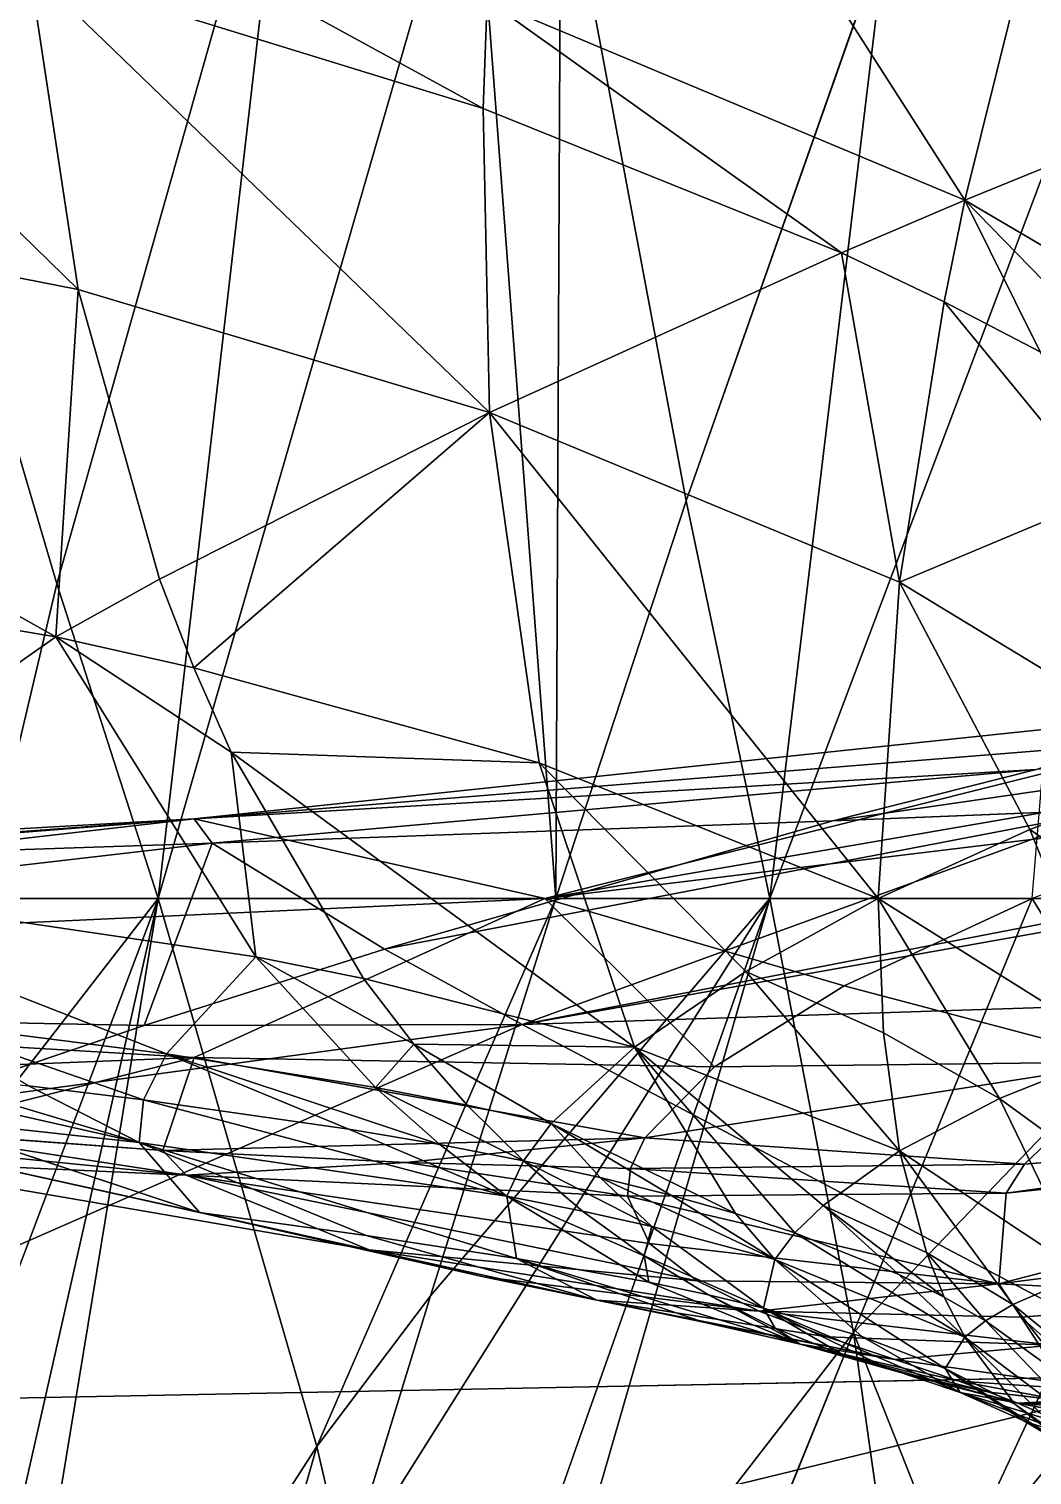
# Model space of a CAD drawing. Extents: x -1.44 to 2.2, y -2.57 to 2.57.
# Drawn here: x -0.3937 to -0.2071, y -0.1072 to 0.1617 of the extents above; entities that cross this region are included whole.
import ezdxf

# ---------------------------------------------------------------- set-up
doc = ezdxf.new("R2010")
doc.units = 0

msp = doc.modelspace()

# ---------------------------------------------------------------- linework, layer by layer
for p, q in [((-0.19873, 0.21394, 0.87541), (-0.21961, 0.1299, 0.74142)), ((-0.34515, 0.21187, 0.90436), (-0.38845, 0.05854, 0.85759)), ((-0.27142, 0.07394, 0.6352), (-0.23427, 0.17963, 0.672)), ((-0.38451, 0.11327, 0.8082), (-0.39356, 0.17296, 0.91979)), ((-0.30916, 0.14693, 0.80799), (-0.39356, 0.17296, 0.91979)), ((-0.24254, 0.12011, 0.72953), (-0.30916, 0.14693, 0.80799)), ((-0.21961, 0.1299, 0.74142), (-0.22343, 0.11096, 0.70934)), ((-0.21961, 0.1299, 0.74142), (-0.21961, 0.1299, 0.74142)), ((-0.21961, 0.1299, 0.74142), (-0.21961, 0.1299, 0.74142)), ((-0.22343, 0.11096, 0.70934), (-0.24254, 0.12011, 0.72953)), ((-0.36936, 0.05942, 0.69617), (-0.38451, 0.11327, 0.8082)), ((-0.22343, 0.11096, 0.70934), (-0.23173, 0.05885, 0.61641)), ((-0.20563, 0.10167, 0.69174), (-0.22343, 0.11096, 0.70934)), ((-0.22343, 0.11096, 0.70934), (-0.22343, 0.11096, 0.70934)), ((-0.29569, 0, 0.62724), (-0.27142, 0.07394, 0.6352)), ((-0.51905, 0.07058, 0.89004), (-0.38865, 0.04867, 0.69498)), ((-0.36301, 0.04293, 0.65908), (-0.36936, 0.05942, 0.69617)), ((-0.38845, 0.05854, 0.85759), (-0.40237, 0, 0.85355)), ((-0.23173, 0.05885, 0.61641), (-0.2357, 0, 0.5)), ((-0.38865, 0.04867, 0.69498), (-0.36301, 0.04293, 0.65908)), ((-0.35602, 0.02723, 0.62224), (-0.36301, 0.04293, 0.65908)), ((-0.36301, 0.04293, 0.65908), (-0.29876, 0.02521, 0.57392)), ((-0.33144, -0.01486, 0.51398), (-0.35602, 0.02723, 0.62224)), ((-0.29876, 0.02521, 0.57392), (-0.2357, 0, 0.5)), ((-0.20632, 0.02401, 0.90283), (-0.24413, 0.01444, 1.01351)), ((-0.19182, 0.01654, 0.94633), (-0.24413, 0.01444, 1.01351)), ((-0.24413, 0.01444, 1.01351), (-0.35955, 0.01029, 1.14687)), ((-0.24413, 0.01444, 1.01351), (-0.32751, -0.00945, 1.24672)), ((-0.35955, 0.01029, 1.14687), (-0.42011, 0.00823, 1.20765)), ((-0.29569, 0, 0.62724), (-0.31899, -0.07394, 0.6352)), ((-0.24203, -0.01623, 0.43322), (-0.20711, 0, 0.43934)), ((-0.20711, 0, 0.43934), (-0.24029, -0.08076, 0.44979)), ((-0.2357, 0, 0.5), (-0.2357, 0, 0.5)), ((-0.2357, 0, 0.5), (-0.2357, 0, 0.5)), ((-0.2357, 0, 0.5), (-0.23471, -0.02496, 0.44495)), ((-0.19073, -0.02824, 0.45813), (-0.2357, 0, 0.5)), ((-0.32751, -0.00945, 1.24672), (-0.3722, -0.02365, 1.36622)), ((-0.32208, -0.02712, 0.47889), (-0.33144, -0.01486, 0.51398)), ((-0.26615, -0.03133, 0.416), (-0.24203, -0.01623, 0.43322)), ((-0.3722, -0.02365, 1.36622), (-0.41811, -0.03918, 1.48529)), ((-0.23471, -0.02496, 0.44495), (-0.23173, -0.04693, 0.39202)), ((-0.31216, -0.03843, 0.44442), (-0.32208, -0.02712, 0.47889)), ((-0.2791, -0.04449, 0.3906), (-0.26615, -0.03133, 0.416)), ((-0.37232, -0.03744, 0.50952), (-0.39375, -0.03486, 0.54174)), ((-0.33415, -0.04289, 0.45466), (-0.37232, -0.03744, 0.50952)), ((-0.30171, -0.04878, 0.41065), (-0.31216, -0.03843, 0.44442)), ((-0.36193, -0.0584, 0.45529), (-0.41513, -0.04081, 0.56147)), ((-0.31726, -0.04578, 0.43143), (-0.33415, -0.04289, 0.45466)), ((-0.12289, -0.04235, 0.13077), (-0.20852, -0.04941, 0.25832)), ((-0.36875, -0.04686, 0.52261), (-0.41725, -0.04332, 0.6071)), ((-0.2818, -0.05023, 0.37598), (-0.2791, -0.04449, 0.3906)), ((-0.32357, -0.04913, 0.44558), (-0.36875, -0.04686, 0.52261)), ((-0.30171, -0.04878, 0.41065), (-0.31726, -0.04578, 0.43143)), ((-0.23173, -0.04693, 0.39202), (-0.23173, -0.04693, 0.39202)), ((-0.23173, -0.04693, 0.39202), (-0.23173, -0.04693, 0.39202)), ((-0.23173, -0.04693, 0.39202), (-0.22672, -0.06585, 0.34124)), ((-0.2818, -0.05023, 0.37598), (-0.32357, -0.04913, 0.44558)), ((-0.29074, -0.05813, 0.37765), (-0.30171, -0.04878, 0.41065)), ((-0.30171, -0.04878, 0.41065), (-0.30171, -0.04878, 0.41065)), ((-0.28742, -0.05192, 0.39208), (-0.30171, -0.04878, 0.41065)), ((-0.30171, -0.04878, 0.41065), (-0.30171, -0.04878, 0.41065)), ((-0.28234, -0.0554, 0.36066), (-0.2818, -0.05023, 0.37598)), ((-0.20852, -0.04941, 0.25832), (-0.2818, -0.05023, 0.37598)), ((-0.27429, -0.05519, 0.3755), (-0.28742, -0.05192, 0.39208)), ((-0.27827, -0.06416, 0.32943), (-0.28234, -0.0554, 0.36066)), ((-0.26225, -0.05862, 0.36074), (-0.27429, -0.05519, 0.3755)), ((-0.30912, -0.07035, 0.35815), (-0.36193, -0.0584, 0.45529)), ((-0.27926, -0.06646, 0.3455), (-0.29074, -0.05813, 0.37765)), ((-0.25121, -0.06221, 0.34761), (-0.26225, -0.05862, 0.36074)), ((-0.2694, -0.07113, 0.29928), (-0.27827, -0.06416, 0.32943)), ((-0.23186, -0.06996, 0.32571), (-0.25121, -0.06221, 0.34761)), ((-0.2673, -0.07374, 0.31427), (-0.27926, -0.06646, 0.3455)), ((-0.22672, -0.06585, 0.34124), (-0.22343, -0.07414, 0.31669)), ((-0.25786, -0.07676, 0.27165), (-0.30912, -0.07035, 0.35815)), ((-0.25786, -0.07676, 0.27165), (-0.2694, -0.07113, 0.29928)), ((-0.22343, -0.07414, 0.31669), (-0.23186, -0.06996, 0.32571)), ((-0.31899, -0.07394, 0.6352), (-0.33472, -0.12523, 0.64963)), ((-0.25488, -0.07993, 0.28404), (-0.2673, -0.07374, 0.31427)), ((-0.22343, -0.07414, 0.31669), (-0.21961, -0.08162, 0.29272)), ((-0.21575, -0.07855, 0.30884), (-0.22343, -0.07414, 0.31669)), ((-0.22343, -0.07414, 0.31669), (-0.22343, -0.07414, 0.31669)), ((-0.16368, -0.07416, 0.13429), (-0.20912, -0.0779, 0.19684)), ((-0.20912, -0.0779, 0.19684), (-0.25786, -0.07676, 0.27165)), ((-0.24525, -0.08151, 0.24717), (-0.25786, -0.07676, 0.27165)), ((-0.24202, -0.08503, 0.25489), (-0.25488, -0.07993, 0.28404)), ((-0.20246, -0.08816, 0.29628), (-0.21575, -0.07855, 0.30884)), ((-0.24029, -0.08076, 0.44979), (-0.26713, -0.14663, 0.47231)), ((-0.23264, -0.08574, 0.22601), (-0.24525, -0.08151, 0.24717)), ((-0.21961, -0.08162, 0.29272), (-0.21961, -0.08162, 0.29272)), ((-0.21961, -0.08162, 0.29272), (-0.21961, -0.08162, 0.29272)), ((-0.21961, -0.08162, 0.29272), (-0.21032, -0.09408, 0.24658)), ((-0.22874, -0.08899, 0.2269), (-0.24202, -0.08503, 0.25489)), ((-0.22068, -0.08978, 0.20802), (-0.23264, -0.08574, 0.22601)), ((-0.17839, -0.08865, 1.20231), (-0.46355, -0.09424, 1.67724)), ((-0.21507, -0.0918, 0.20015), (-0.22874, -0.08899, 0.2269)), ((-0.21507, -0.0918, 0.20015), (-0.22068, -0.08978, 0.20802)), ((-0.20104, -0.09343, 0.17471), (-0.21507, -0.0918, 0.20015)), ((-0.20976, -0.09386, 0.19296), (-0.21507, -0.0918, 0.20015)), ((-0.21032, -0.09408, 0.24658), (-0.19873, -0.10303, 0.20302)), ((-0.20008, -0.09818, 0.18051), (-0.20976, -0.09386, 0.19296))]:
    msp.add_line(p, q)
at = {"color": 21}
for points in [[(-0.21961, 0.1299, 0.74142), (-0.30843, 0.16716, 0.84252), (-0.29959, 0.25476, 0.98205)], [(-0.19873, 0.21394, 0.87541), (-0.21961, 0.1299, 0.74142), (-0.29959, 0.25476, 0.98205)], [(-0.38845, 0.05854, 0.85759), (-0.34515, 0.21187, 0.90436), (-0.44016, 0.23427, 1.095)], [(-0.40237, 0, 0.85355), (-0.38845, 0.05854, 0.85759), (-0.44016, 0.23427, 1.095)], [(-0.34515, 0.21187, 0.90436), (-0.38845, 0.05854, 0.85759), (-0.36964, 0, 0.78412)], [(-0.34515, 0.21187, 0.90436), (-0.36964, 0, 0.78412), (-0.31105, 0.20273, 0.83417)], [(-0.29569, 0, 0.62724), (-0.31105, 0.20273, 0.83417), (-0.36964, 0, 0.78412)], [(-0.29569, 0, 0.62724), (-0.29476, 0.19814, 0.80027), (-0.31105, 0.20273, 0.83417)], [(-0.29569, 0, 0.62724), (-0.27142, 0.07394, 0.6352), (-0.29476, 0.19814, 0.80027)], [(-0.27142, 0.07394, 0.6352), (-0.23427, 0.17963, 0.672), (-0.29476, 0.19814, 0.80027)], [(-0.30916, 0.14693, 0.80799), (-0.39356, 0.17296, 0.91979), (-0.39516, 0.19398, 0.95653)], [(-0.30916, 0.14693, 0.80799), (-0.39516, 0.19398, 0.95653), (-0.30843, 0.16716, 0.84252)], [(-0.46269, 0.18968, 1.01835), (-0.38451, 0.11327, 0.8082), (-0.56815, 0.14933, 1.08303)], [(-0.46269, 0.18968, 1.01835), (-0.39356, 0.17296, 0.91979), (-0.38451, 0.11327, 0.8082)], [(-0.23427, 0.17963, 0.672), (-0.27142, 0.07394, 0.6352), (-0.25585, 0, 0.54274)], [(-0.23427, 0.17963, 0.672), (-0.25585, 0, 0.54274), (-0.19338, 0.16559, 0.58282)], [(-0.39356, 0.17296, 0.91979), (-0.30916, 0.14693, 0.80799), (-0.30799, 0.09042, 0.70578)], [(-0.39356, 0.17296, 0.91979), (-0.39356, 0.17296, 0.91979), (-0.30799, 0.09042, 0.70578)], [(-0.39356, 0.17296, 0.91979), (-0.30799, 0.09042, 0.70578), (-0.38451, 0.11327, 0.8082)], [(-0.30916, 0.14693, 0.80799), (-0.39356, 0.17296, 0.91979), (-0.39356, 0.17296, 0.91979)], [(-0.24254, 0.12011, 0.72953), (-0.30916, 0.14693, 0.80799), (-0.30843, 0.16716, 0.84252)], [(-0.21961, 0.1299, 0.74142), (-0.21961, 0.1299, 0.74142), (-0.30843, 0.16716, 0.84252)], [(-0.24254, 0.12011, 0.72953), (-0.30843, 0.16716, 0.84252), (-0.21961, 0.1299, 0.74142)], [(-0.38865, 0.04867, 0.69498), (-0.51905, 0.07058, 0.89004), (-0.56815, 0.14933, 1.08303)], [(-0.38451, 0.11327, 0.8082), (-0.38865, 0.04867, 0.69498), (-0.56815, 0.14933, 1.08303)], [(-0.30916, 0.14693, 0.80799), (-0.24254, 0.12011, 0.72953), (-0.30799, 0.09042, 0.70578)], [(-0.22343, 0.11096, 0.70934), (-0.24254, 0.12011, 0.72953), (-0.21961, 0.1299, 0.74142)], [(-0.24254, 0.12011, 0.72953), (-0.21961, 0.1299, 0.74142), (-0.21961, 0.1299, 0.74142)], [(-0.24254, 0.12011, 0.72953), (-0.23173, 0.05885, 0.61641), (-0.30799, 0.09042, 0.70578)], [(-0.24254, 0.12011, 0.72953), (-0.22343, 0.11096, 0.70934), (-0.23173, 0.05885, 0.61641)], [(-0.38451, 0.11327, 0.8082), (-0.36936, 0.05942, 0.69617), (-0.38865, 0.04867, 0.69498)], [(-0.36936, 0.05942, 0.69617), (-0.38451, 0.11327, 0.8082), (-0.30799, 0.09042, 0.70578)], [(-0.22343, 0.11096, 0.70934), (-0.22343, 0.11096, 0.70934), (-0.23173, 0.05885, 0.61641)], [(-0.22343, 0.11096, 0.70934), (-0.23173, 0.05885, 0.61641), (-0.23173, 0.05885, 0.61641)], [(-0.36301, 0.04293, 0.65908), (-0.36936, 0.05942, 0.69617), (-0.30799, 0.09042, 0.70578)], [(-0.36301, 0.04293, 0.65908), (-0.30799, 0.09042, 0.70578), (-0.29876, 0.02521, 0.57392)], [(-0.23173, 0.05885, 0.61641), (-0.2357, 0, 0.5), (-0.30799, 0.09042, 0.70578)], [(-0.2357, 0, 0.5), (-0.29876, 0.02521, 0.57392), (-0.30799, 0.09042, 0.70578)], [(-0.27142, 0.07394, 0.6352), (-0.29569, 0, 0.62724), (-0.25585, 0, 0.54274)], [(-0.51905, 0.07058, 0.89004), (-0.38865, 0.04867, 0.69498), (-0.45227, 0.00402, 0.68877)], [(-0.36936, 0.05942, 0.69617), (-0.36301, 0.04293, 0.65908), (-0.38865, 0.04867, 0.69498)], [(-0.38845, 0.05854, 0.85759), (-0.40237, 0, 0.85355), (-0.36964, 0, 0.78412)], [(-0.23173, 0.05885, 0.61641), (-0.20753, 0.01283, 0.53016), (-0.2357, 0, 0.5)], [(-0.2357, 0, 0.5), (-0.23173, 0.05885, 0.61641), (-0.23173, 0.05885, 0.61641)], [(-0.2357, 0, 0.5), (-0.23173, 0.05885, 0.61641), (-0.2357, 0, 0.5)], [(-0.38865, 0.04867, 0.69498), (-0.35148, -0.01085, 0.54133), (-0.45227, 0.00402, 0.68877)], [(-0.36301, 0.04293, 0.65908), (-0.35602, 0.02723, 0.62224), (-0.38865, 0.04867, 0.69498)], [(-0.35602, 0.02723, 0.62224), (-0.35148, -0.01085, 0.54133), (-0.38865, 0.04867, 0.69498)], [(-0.35602, 0.02723, 0.62224), (-0.36301, 0.04293, 0.65908), (-0.29876, 0.02521, 0.57392)], [(-0.17911, 0.03418, 0.73737), (-0.17987, 0.02959, 0.59053), (-0.36295, 0.0148, 1.06501)], [(-0.20632, 0.02401, 0.90283), (-0.17911, 0.03418, 0.73737), (-0.36295, 0.0148, 1.06501)], [(-0.36295, 0.0148, 1.06501), (-0.17987, 0.02959, 0.59053), (-0.29769, 0, 0.6315)], [(-0.33144, -0.01486, 0.51398), (-0.35602, 0.02723, 0.62224), (-0.28103, -0.02767, 0.44885)], [(-0.35602, 0.02723, 0.62224), (-0.33144, -0.01486, 0.51398), (-0.35148, -0.01085, 0.54133)], [(-0.35602, 0.02723, 0.62224), (-0.29876, 0.02521, 0.57392), (-0.28103, -0.02767, 0.44885)], [(-0.29876, 0.02521, 0.57392), (-0.26036, -0.01357, 0.4735), (-0.28103, -0.02767, 0.44885)], [(-0.2357, 0, 0.5), (-0.26036, -0.01357, 0.4735), (-0.29876, 0.02521, 0.57392)], [(-0.2357, 0, 0.5), (-0.2357, 0, 0.5), (-0.29876, 0.02521, 0.57392)], [(-0.35955, 0.01029, 1.14687), (-0.20632, 0.02401, 0.90283), (-0.36295, 0.0148, 1.06501)], [(-0.35955, 0.01029, 1.14687), (-0.24413, 0.01444, 1.01351), (-0.20632, 0.02401, 0.90283)], [(-0.19182, 0.01654, 0.94633), (-0.24413, 0.01444, 1.01351), (-0.32751, -0.00945, 1.24672)], [(-0.19182, 0.01654, 0.94633), (-0.32751, -0.00945, 1.24672), (-0.30191, -0.02342, 1.26482)], [(-0.16384, 0.01623, 0.43322), (-0.20711, 0, 0.43934), (-0.29769, 0, 0.6315)], [(-0.58721, 0.00206, 1.3265), (-0.47995, 0.00617, 1.26009), (-0.36295, 0.0148, 1.06501)], [(-0.58721, 0.00206, 1.3265), (-0.36295, 0.0148, 1.06501), (-0.55151, 0, 1.16992)], [(-0.55151, 0, 1.16992), (-0.36295, 0.0148, 1.06501), (-0.29769, 0, 0.6315)], [(-0.47995, 0.00617, 1.26009), (-0.42011, 0.00823, 1.20765), (-0.36295, 0.0148, 1.06501)], [(-0.42011, 0.00823, 1.20765), (-0.35955, 0.01029, 1.14687), (-0.36295, 0.0148, 1.06501)], [(-0.24413, 0.01444, 1.01351), (-0.35955, 0.01029, 1.14687), (-0.32751, -0.00945, 1.24672)], [(-0.35955, 0.01029, 1.14687), (-0.42011, 0.00823, 1.20765), (-0.61095, -0.01886, 1.66933)], [(-0.35955, 0.01029, 1.14687), (-0.61095, -0.01886, 1.66933), (-0.3722, -0.02365, 1.36622)], [(-0.35955, 0.01029, 1.14687), (-0.3722, -0.02365, 1.36622), (-0.32751, -0.00945, 1.24672)], [(-0.36804, -0.02888, 0.52182), (-0.41386, -0.02307, 0.5899), (-0.45227, 0.00402, 0.68877)], [(-0.35148, -0.01085, 0.54133), (-0.36804, -0.02888, 0.52182), (-0.45227, 0.00402, 0.68877)], [(-0.55151, 0, 1.16992), (-0.61598, -0.0148, 1.06501), (-0.29769, 0, 0.6315)], [(-0.61598, -0.0148, 1.06501), (-0.36293, -0.02959, 0.59053), (-0.29769, 0, 0.6315)], [(-0.43747, -0.17986, 0.8906), (-0.41501, -0.05854, 0.85759), (-0.36964, 0, 0.78412)], [(-0.43747, -0.17986, 0.8906), (-0.36964, 0, 0.78412), (-0.41555, -0.20273, 0.83417)], [(-0.40231, -0.19814, 0.80027), (-0.41555, -0.20273, 0.83417), (-0.36964, 0, 0.78412)], [(-0.41501, -0.05854, 0.85759), (-0.40237, 0, 0.85355), (-0.36964, 0, 0.78412)], [(-0.40231, -0.19814, 0.80027), (-0.36964, 0, 0.78412), (-0.34014, -0.10194, 0.67157)], [(-0.29569, 0, 0.62724), (-0.34014, -0.10194, 0.67157), (-0.36964, 0, 0.78412)], [(-0.26615, -0.03133, 0.416), (-0.29769, 0, 0.6315), (-0.36293, -0.02959, 0.59053)], [(-0.29569, 0, 0.62724), (-0.31899, -0.07394, 0.6352), (-0.34014, -0.10194, 0.67157)], [(-0.33472, -0.12523, 0.64963), (-0.31899, -0.07394, 0.6352), (-0.25585, 0, 0.54274)], [(-0.33472, -0.12523, 0.64963), (-0.25585, 0, 0.54274), (-0.31428, -0.16559, 0.58282)], [(-0.31899, -0.07394, 0.6352), (-0.29569, 0, 0.62724), (-0.25585, 0, 0.54274)], [(-0.3023, -0.16088, 0.55433), (-0.31428, -0.16559, 0.58282), (-0.25585, 0, 0.54274)], [(-0.3023, -0.16088, 0.55433), (-0.25585, 0, 0.54274), (-0.24029, -0.08076, 0.44979)], [(-0.24203, -0.01623, 0.43322), (-0.20711, 0, 0.43934), (-0.29769, 0, 0.6315)], [(-0.26615, -0.03133, 0.416), (-0.24203, -0.01623, 0.43322), (-0.29769, 0, 0.6315)], [(-0.2357, 0, 0.5), (-0.23471, -0.02496, 0.44495), (-0.26036, -0.01357, 0.4735)], [(-0.2357, 0, 0.5), (-0.2357, 0, 0.5), (-0.26036, -0.01357, 0.4735)], [(-0.20711, 0, 0.43934), (-0.24029, -0.08076, 0.44979), (-0.25585, 0, 0.54274)], [(-0.2357, 0, 0.5), (-0.2357, 0, 0.5), (-0.2357, 0, 0.5)], [(-0.21317, -0.03718, 0.42339), (-0.23471, -0.02496, 0.44495), (-0.2357, 0, 0.5)], [(-0.2357, 0, 0.5), (-0.2357, 0, 0.5), (-0.2357, 0, 0.5)], [(-0.23471, -0.02496, 0.44495), (-0.2357, 0, 0.5), (-0.2357, 0, 0.5)], [(-0.23471, -0.02496, 0.44495), (-0.2357, 0, 0.5), (-0.23471, -0.02496, 0.44495)], [(-0.32751, -0.00945, 1.24672), (-0.3722, -0.02365, 1.36622), (-0.30191, -0.02342, 1.26482)], [(-0.32922, -0.03513, 0.46737), (-0.36804, -0.02888, 0.52182), (-0.35148, -0.01085, 0.54133)], [(-0.33144, -0.01486, 0.51398), (-0.32208, -0.02712, 0.47889), (-0.35148, -0.01085, 0.54133)], [(-0.32208, -0.02712, 0.47889), (-0.32922, -0.03513, 0.46737), (-0.35148, -0.01085, 0.54133)], [(-0.47708, -0.03418, 0.73737), (-0.36293, -0.02959, 0.59053), (-0.61598, -0.0148, 1.06501)], [(-0.32208, -0.02712, 0.47889), (-0.33144, -0.01486, 0.51398), (-0.28103, -0.02767, 0.44885)], [(-0.23173, -0.04693, 0.39202), (-0.28103, -0.02767, 0.44885), (-0.26036, -0.01357, 0.4735)], [(-0.23471, -0.02496, 0.44495), (-0.23173, -0.04693, 0.39202), (-0.26036, -0.01357, 0.4735)], [(-0.24203, -0.01623, 0.43322), (-0.26615, -0.03133, 0.416), (-0.18858, -0.03038, 0.28025)], [(-0.41811, -0.03918, 1.48529), (-0.3722, -0.02365, 1.36622), (-0.61095, -0.01886, 1.66933)], [(-0.46355, -0.09424, 1.67724), (-0.17839, -0.08865, 1.20231), (-0.30191, -0.02342, 1.26482)], [(-0.41811, -0.03918, 1.48529), (-0.46355, -0.09424, 1.67724), (-0.30191, -0.02342, 1.26482)], [(-0.3722, -0.02365, 1.36622), (-0.41811, -0.03918, 1.48529), (-0.30191, -0.02342, 1.26482)], [(-0.37232, -0.03744, 0.50952), (-0.39375, -0.03486, 0.54174), (-0.41386, -0.02307, 0.5899)], [(-0.37232, -0.03744, 0.50952), (-0.41386, -0.02307, 0.5899), (-0.36804, -0.02888, 0.52182)], [(-0.23471, -0.02496, 0.44495), (-0.21317, -0.03718, 0.42339), (-0.23173, -0.04693, 0.39202)], [(-0.23173, -0.04693, 0.39202), (-0.23471, -0.02496, 0.44495), (-0.23471, -0.02496, 0.44495)], [(-0.23173, -0.04693, 0.39202), (-0.23471, -0.02496, 0.44495), (-0.23173, -0.04693, 0.39202)], [(-0.41725, -0.04332, 0.6071), (-0.36293, -0.02959, 0.59053), (-0.47708, -0.03418, 0.73737)], [(-0.41725, -0.04332, 0.6071), (-0.36875, -0.04686, 0.52261), (-0.36293, -0.02959, 0.59053)], [(-0.33415, -0.04289, 0.45466), (-0.37232, -0.03744, 0.50952), (-0.36804, -0.02888, 0.52182)], [(-0.2791, -0.04449, 0.3906), (-0.36293, -0.02959, 0.59053), (-0.36875, -0.04686, 0.52261)], [(-0.31726, -0.04578, 0.43143), (-0.33415, -0.04289, 0.45466), (-0.36804, -0.02888, 0.52182)], [(-0.31726, -0.04578, 0.43143), (-0.36804, -0.02888, 0.52182), (-0.32922, -0.03513, 0.46737)], [(-0.2791, -0.04449, 0.3906), (-0.26615, -0.03133, 0.416), (-0.36293, -0.02959, 0.59053)], [(-0.32208, -0.02712, 0.47889), (-0.31216, -0.03843, 0.44442), (-0.32922, -0.03513, 0.46737)], [(-0.31216, -0.03843, 0.44442), (-0.32208, -0.02712, 0.47889), (-0.29652, -0.04187, 0.42396)], [(-0.32208, -0.02712, 0.47889), (-0.28103, -0.02767, 0.44885), (-0.29652, -0.04187, 0.42396)], [(-0.26225, -0.05862, 0.36074), (-0.29652, -0.04187, 0.42396), (-0.28103, -0.02767, 0.44885)], [(-0.23173, -0.04693, 0.39202), (-0.24598, -0.05712, 0.36235), (-0.28103, -0.02767, 0.44885)], [(-0.23173, -0.04693, 0.39202), (-0.23173, -0.04693, 0.39202), (-0.28103, -0.02767, 0.44885)], [(-0.25121, -0.06221, 0.34761), (-0.26225, -0.05862, 0.36074), (-0.28103, -0.02767, 0.44885)], [(-0.25121, -0.06221, 0.34761), (-0.28103, -0.02767, 0.44885), (-0.24598, -0.05712, 0.36235)], [(-0.44147, -0.02993, 0.61732), (-0.4168, -0.03236, 0.57757), (-0.37315, -0.04541, 0.49472)], [(-0.44147, -0.02993, 0.61732), (-0.37315, -0.04541, 0.49472), (-0.41513, -0.04081, 0.56147)], [(-0.26615, -0.03133, 0.416), (-0.2791, -0.04449, 0.3906), (-0.18858, -0.03038, 0.28025)], [(-0.2791, -0.04449, 0.3906), (-0.20852, -0.04941, 0.25832), (-0.18858, -0.03038, 0.28025)], [(-0.4168, -0.03236, 0.57757), (-0.39375, -0.03486, 0.54174), (-0.37315, -0.04541, 0.49472)], [(-0.39375, -0.03486, 0.54174), (-0.37232, -0.03744, 0.50952), (-0.37315, -0.04541, 0.49472)], [(-0.36193, -0.0584, 0.45529), (-0.33035, -0.06533, 0.40005), (-0.4618, -0.03629, 0.64229)], [(-0.33035, -0.06533, 0.40005), (-0.42808, -0.04854, 0.58395), (-0.4618, -0.03629, 0.64229)], [(-0.41513, -0.04081, 0.56147), (-0.36193, -0.0584, 0.45529), (-0.4618, -0.03629, 0.64229)], [(-0.37232, -0.03744, 0.50952), (-0.30478, -0.05539, 0.39632), (-0.37315, -0.04541, 0.49472)], [(-0.37232, -0.03744, 0.50952), (-0.33415, -0.04289, 0.45466), (-0.30478, -0.05539, 0.39632)], [(-0.30171, -0.04878, 0.41065), (-0.31726, -0.04578, 0.43143), (-0.32922, -0.03513, 0.46737)], [(-0.30171, -0.04878, 0.41065), (-0.32922, -0.03513, 0.46737), (-0.31216, -0.03843, 0.44442)], [(-0.30171, -0.04878, 0.41065), (-0.30171, -0.04878, 0.41065), (-0.31216, -0.03843, 0.44442)], [(-0.30171, -0.04878, 0.41065), (-0.31216, -0.03843, 0.44442), (-0.29652, -0.04187, 0.42396)], [(-0.45737, -0.04215, 0.65985), (-0.42808, -0.04854, 0.58395), (-0.36444, -0.05148, 0.49735)], [(-0.41725, -0.04332, 0.6071), (-0.45737, -0.04215, 0.65985), (-0.36444, -0.05148, 0.49735)], [(-0.36193, -0.0584, 0.45529), (-0.41513, -0.04081, 0.56147), (-0.37315, -0.04541, 0.49472)], [(-0.33415, -0.04289, 0.45466), (-0.31726, -0.04578, 0.43143), (-0.30478, -0.05539, 0.39632)], [(-0.28742, -0.05192, 0.39208), (-0.30171, -0.04878, 0.41065), (-0.29652, -0.04187, 0.42396)], [(-0.27429, -0.05519, 0.3755), (-0.28742, -0.05192, 0.39208), (-0.29652, -0.04187, 0.42396)], [(-0.26225, -0.05862, 0.36074), (-0.27429, -0.05519, 0.3755), (-0.29652, -0.04187, 0.42396)], [(-0.36875, -0.04686, 0.52261), (-0.41725, -0.04332, 0.6071), (-0.36444, -0.05148, 0.49735)], [(-0.30299, -0.06694, 0.36317), (-0.37315, -0.04541, 0.49472), (-0.30478, -0.05539, 0.39632)], [(-0.33094, -0.06269, 0.40492), (-0.36193, -0.0584, 0.45529), (-0.37315, -0.04541, 0.49472)], [(-0.30299, -0.06694, 0.36317), (-0.33094, -0.06269, 0.40492), (-0.37315, -0.04541, 0.49472)], [(-0.2791, -0.04449, 0.3906), (-0.36875, -0.04686, 0.52261), (-0.32357, -0.04913, 0.44558)], [(-0.2818, -0.05023, 0.37598), (-0.2791, -0.04449, 0.3906), (-0.32357, -0.04913, 0.44558)], [(-0.2791, -0.04449, 0.3906), (-0.2818, -0.05023, 0.37598), (-0.20852, -0.04941, 0.25832)], [(-0.32357, -0.04913, 0.44558), (-0.36875, -0.04686, 0.52261), (-0.36444, -0.05148, 0.49735)], [(-0.31726, -0.04578, 0.43143), (-0.30171, -0.04878, 0.41065), (-0.30171, -0.04878, 0.41065)], [(-0.31726, -0.04578, 0.43143), (-0.30171, -0.04878, 0.41065), (-0.30478, -0.05539, 0.39632)], [(-0.23173, -0.04693, 0.39202), (-0.22672, -0.06585, 0.34124), (-0.24598, -0.05712, 0.36235)], [(-0.23173, -0.04693, 0.39202), (-0.23173, -0.04693, 0.39202), (-0.24598, -0.05712, 0.36235)], [(-0.23173, -0.04693, 0.39202), (-0.23173, -0.04693, 0.39202), (-0.23173, -0.04693, 0.39202)], [(-0.23173, -0.04693, 0.39202), (-0.23173, -0.04693, 0.39202), (-0.23173, -0.04693, 0.39202)], [(-0.22672, -0.06585, 0.34124), (-0.23173, -0.04693, 0.39202), (-0.23173, -0.04693, 0.39202)], [(-0.22672, -0.06585, 0.34124), (-0.23173, -0.04693, 0.39202), (-0.22672, -0.06585, 0.34124)], [(-0.42808, -0.04854, 0.58395), (-0.33035, -0.06533, 0.40005), (-0.36444, -0.05148, 0.49735)], [(-0.28234, -0.0554, 0.36066), (-0.32357, -0.04913, 0.44558), (-0.36444, -0.05148, 0.49735)], [(-0.28234, -0.0554, 0.36066), (-0.2818, -0.05023, 0.37598), (-0.32357, -0.04913, 0.44558)], [(-0.30171, -0.04878, 0.41065), (-0.29074, -0.05813, 0.37765), (-0.30478, -0.05539, 0.39632)], [(-0.30171, -0.04878, 0.41065), (-0.30171, -0.04878, 0.41065), (-0.30171, -0.04878, 0.41065)], [(-0.30171, -0.04878, 0.41065), (-0.28742, -0.05192, 0.39208), (-0.27779, -0.061, 0.36093)], [(-0.30171, -0.04878, 0.41065), (-0.27779, -0.061, 0.36093), (-0.29074, -0.05813, 0.37765)], [(-0.30171, -0.04878, 0.41065), (-0.29074, -0.05813, 0.37765), (-0.30171, -0.04878, 0.41065)], [(-0.2818, -0.05023, 0.37598), (-0.28234, -0.0554, 0.36066), (-0.21191, -0.05479, 0.24969)], [(-0.2818, -0.05023, 0.37598), (-0.21191, -0.05479, 0.24969), (-0.20852, -0.04941, 0.25832)], [(-0.27827, -0.06416, 0.32943), (-0.28234, -0.0554, 0.36066), (-0.36444, -0.05148, 0.49735)], [(-0.2694, -0.07113, 0.29928), (-0.27827, -0.06416, 0.32943), (-0.36444, -0.05148, 0.49735)], [(-0.2694, -0.07113, 0.29928), (-0.36444, -0.05148, 0.49735), (-0.33035, -0.06533, 0.40005)], [(-0.28742, -0.05192, 0.39208), (-0.27429, -0.05519, 0.3755), (-0.25494, -0.06717, 0.33264)], [(-0.28742, -0.05192, 0.39208), (-0.25494, -0.06717, 0.33264), (-0.27779, -0.061, 0.36093)], [(-0.29074, -0.05813, 0.37765), (-0.27926, -0.06646, 0.3455), (-0.30478, -0.05539, 0.39632)], [(-0.27837, -0.07139, 0.32893), (-0.30299, -0.06694, 0.36317), (-0.30478, -0.05539, 0.39632)], [(-0.27926, -0.06646, 0.3455), (-0.27837, -0.07139, 0.32893), (-0.30478, -0.05539, 0.39632)], [(-0.28234, -0.0554, 0.36066), (-0.2133, -0.07168, 0.21377), (-0.21191, -0.05479, 0.24969)], [(-0.28234, -0.0554, 0.36066), (-0.27827, -0.06416, 0.32943), (-0.2133, -0.07168, 0.21377)], [(-0.27429, -0.05519, 0.3755), (-0.26225, -0.05862, 0.36074), (-0.25494, -0.06717, 0.33264)], [(-0.30912, -0.07035, 0.35815), (-0.36193, -0.0584, 0.45529), (-0.28804, -0.07473, 0.32199)], [(-0.36193, -0.0584, 0.45529), (-0.33094, -0.06269, 0.40492), (-0.28804, -0.07473, 0.32199)], [(-0.36193, -0.0584, 0.45529), (-0.30912, -0.07035, 0.35815), (-0.33035, -0.06533, 0.40005)], [(-0.27926, -0.06646, 0.3455), (-0.29074, -0.05813, 0.37765), (-0.27779, -0.061, 0.36093)], [(-0.26225, -0.05862, 0.36074), (-0.25121, -0.06221, 0.34761), (-0.25494, -0.06717, 0.33264)], [(-0.23186, -0.06996, 0.32571), (-0.25121, -0.06221, 0.34761), (-0.24598, -0.05712, 0.36235)], [(-0.22343, -0.07414, 0.31669), (-0.23186, -0.06996, 0.32571), (-0.24598, -0.05712, 0.36235)], [(-0.22343, -0.07414, 0.31669), (-0.24598, -0.05712, 0.36235), (-0.22672, -0.06585, 0.34124)], [(-0.27926, -0.06646, 0.3455), (-0.27779, -0.061, 0.36093), (-0.25703, -0.07619, 0.30107)], [(-0.25703, -0.07619, 0.30107), (-0.27779, -0.061, 0.36093), (-0.25494, -0.06717, 0.33264)], [(-0.33094, -0.06269, 0.40492), (-0.30299, -0.06694, 0.36317), (-0.28804, -0.07473, 0.32199)], [(-0.27827, -0.06416, 0.32943), (-0.2694, -0.07113, 0.29928), (-0.2133, -0.07168, 0.21377)], [(-0.25121, -0.06221, 0.34761), (-0.21961, -0.08162, 0.29272), (-0.25494, -0.06717, 0.33264)], [(-0.25121, -0.06221, 0.34761), (-0.23186, -0.06996, 0.32571), (-0.21961, -0.08162, 0.29272)], [(-0.25121, -0.06221, 0.34761), (-0.21961, -0.08162, 0.29272), (-0.21961, -0.08162, 0.29272)], [(-0.30912, -0.07035, 0.35815), (-0.25786, -0.07676, 0.27165), (-0.33035, -0.06533, 0.40005)], [(-0.25786, -0.07676, 0.27165), (-0.2694, -0.07113, 0.29928), (-0.33035, -0.06533, 0.40005)], [(-0.26823, -0.07882, 0.29142), (-0.30299, -0.06694, 0.36317), (-0.25025, -0.08291, 0.26592)], [(-0.30299, -0.06694, 0.36317), (-0.27837, -0.07139, 0.32893), (-0.25025, -0.08291, 0.26592)], [(-0.30299, -0.06694, 0.36317), (-0.26823, -0.07882, 0.29142), (-0.28804, -0.07473, 0.32199)], [(-0.2673, -0.07374, 0.31427), (-0.27926, -0.06646, 0.3455), (-0.25703, -0.07619, 0.30107)], [(-0.27926, -0.06646, 0.3455), (-0.2673, -0.07374, 0.31427), (-0.27837, -0.07139, 0.32893)], [(-0.23876, -0.08149, 0.2786), (-0.25703, -0.07619, 0.30107), (-0.25494, -0.06717, 0.33264)], [(-0.22327, -0.08741, 0.26066), (-0.23876, -0.08149, 0.2786), (-0.25494, -0.06717, 0.33264)], [(-0.21961, -0.08162, 0.29272), (-0.22327, -0.08741, 0.26066), (-0.25494, -0.06717, 0.33264)], [(-0.25786, -0.07676, 0.27165), (-0.30912, -0.07035, 0.35815), (-0.28804, -0.07473, 0.32199)], [(-0.2673, -0.07374, 0.31427), (-0.25025, -0.08291, 0.26592), (-0.27837, -0.07139, 0.32893)], [(-0.2694, -0.07113, 0.29928), (-0.25786, -0.07676, 0.27165), (-0.2133, -0.07168, 0.21377)], [(-0.25786, -0.07676, 0.27165), (-0.20912, -0.0779, 0.19684), (-0.2133, -0.07168, 0.21377)], [(-0.31899, -0.07394, 0.6352), (-0.33472, -0.12523, 0.64963), (-0.34014, -0.10194, 0.67157)], [(-0.26823, -0.07882, 0.29142), (-0.23264, -0.08574, 0.22601), (-0.28804, -0.07473, 0.32199)], [(-0.24525, -0.08151, 0.24717), (-0.25786, -0.07676, 0.27165), (-0.28804, -0.07473, 0.32199)], [(-0.23264, -0.08574, 0.22601), (-0.24525, -0.08151, 0.24717), (-0.28804, -0.07473, 0.32199)], [(-0.25488, -0.07993, 0.28404), (-0.2673, -0.07374, 0.31427), (-0.25703, -0.07619, 0.30107)], [(-0.2673, -0.07374, 0.31427), (-0.25488, -0.07993, 0.28404), (-0.25025, -0.08291, 0.26592)], [(-0.20912, -0.0779, 0.19684), (-0.25786, -0.07676, 0.27165), (-0.2033, -0.08311, 0.18142)], [(-0.25786, -0.07676, 0.27165), (-0.24525, -0.08151, 0.24717), (-0.2033, -0.08311, 0.18142)], [(-0.23432, -0.08722, 0.2449), (-0.25703, -0.07619, 0.30107), (-0.22047, -0.09191, 0.22775)], [(-0.25703, -0.07619, 0.30107), (-0.23876, -0.08149, 0.2786), (-0.22047, -0.09191, 0.22775)], [(-0.24202, -0.08503, 0.25489), (-0.25488, -0.07993, 0.28404), (-0.25703, -0.07619, 0.30107)], [(-0.24202, -0.08503, 0.25489), (-0.25703, -0.07619, 0.30107), (-0.23432, -0.08722, 0.2449)], [(-0.23264, -0.08574, 0.22601), (-0.26823, -0.07882, 0.29142), (-0.25025, -0.08291, 0.26592)], [(-0.25488, -0.07993, 0.28404), (-0.24202, -0.08503, 0.25489), (-0.25025, -0.08291, 0.26592)], [(-0.26713, -0.14663, 0.47231), (-0.3023, -0.16088, 0.55433), (-0.24029, -0.08076, 0.44979)], [(-0.23302, -0.13218, 0.39526), (-0.26713, -0.14663, 0.47231), (-0.24029, -0.08076, 0.44979)], [(-0.22068, -0.08978, 0.20802), (-0.23264, -0.08574, 0.22601), (-0.25025, -0.08291, 0.26592)], [(-0.24202, -0.08503, 0.25489), (-0.22874, -0.08899, 0.2269), (-0.25025, -0.08291, 0.26592)], [(-0.21507, -0.0918, 0.20015), (-0.22068, -0.08978, 0.20802), (-0.25025, -0.08291, 0.26592)], [(-0.21507, -0.0918, 0.20015), (-0.25025, -0.08291, 0.26592), (-0.22874, -0.08899, 0.2269)], [(-0.24525, -0.08151, 0.24717), (-0.23264, -0.08574, 0.22601), (-0.2033, -0.08311, 0.18142)], [(-0.22188, -0.12732, 0.37065), (-0.23302, -0.13218, 0.39526), (-0.24029, -0.08076, 0.44979)], [(-0.23876, -0.08149, 0.2786), (-0.22327, -0.08741, 0.26066), (-0.22047, -0.09191, 0.22775)], [(-0.22874, -0.08899, 0.2269), (-0.24202, -0.08503, 0.25489), (-0.23432, -0.08722, 0.2449)], [(-0.17839, -0.08865, 1.20231), (-0.46355, -0.09424, 1.67724), (-0.36731, -0.13467, 1.56825)], [(-0.46355, -0.09424, 1.67724), (-0.17839, -0.08865, 1.20231), (-0.17839, -0.08865, 1.20231)], [(-0.46355, -0.09424, 1.67724), (-0.17839, -0.08865, 1.20231), (-0.46355, -0.09424, 1.67724)], [(-0.17839, -0.08865, 1.20231), (-0.17839, -0.08865, 1.20231), (-0.36731, -0.13467, 1.56825)], [(-0.17839, -0.08865, 1.20231), (-0.36731, -0.13467, 1.56825), (-0.27941, -0.17133, 1.44796)], [(-0.46355, -0.09424, 1.67724), (-0.60941, -0.1715, 1.98882), (-0.36731, -0.13467, 1.56825)], [(-0.36363, -0.18428, 0.70302), (-0.40231, -0.19814, 0.80027), (-0.34014, -0.10194, 0.67157)], [(-0.33472, -0.12523, 0.64963), (-0.36363, -0.18428, 0.70302), (-0.34014, -0.10194, 0.67157)]]:
    msp.add_3dface(points, dxfattribs=at)
at = {"color": 31}
for points in [[(-0.19873, 0.21394, 0.87541), (-0.17136, 0.14955, 0.77204), (-0.21961, 0.1299, 0.74142)], [(-0.21961, 0.1299, 0.74142), (-0.19873, 0.21394, 0.87541), (-0.19873, 0.21394, 0.87541)], [(-0.21961, 0.1299, 0.74142), (-0.19873, 0.21394, 0.87541), (-0.21961, 0.1299, 0.74142)], [(-0.20711, 0, 0.43934), (-0.19338, 0.16559, 0.58282), (-0.25585, 0, 0.54274)], [(-0.17136, 0.14955, 0.77204), (-0.15209, 0.09024, 0.68324), (-0.21961, 0.1299, 0.74142)], [(-0.20563, 0.10167, 0.69174), (-0.22343, 0.11096, 0.70934), (-0.21961, 0.1299, 0.74142)], [(-0.22343, 0.11096, 0.70934), (-0.22343, 0.11096, 0.70934), (-0.21961, 0.1299, 0.74142)], [(-0.22343, 0.11096, 0.70934), (-0.21961, 0.1299, 0.74142), (-0.21961, 0.1299, 0.74142)], [(-0.21961, 0.1299, 0.74142), (-0.21961, 0.1299, 0.74142), (-0.21961, 0.1299, 0.74142)], [(-0.21961, 0.1299, 0.74142), (-0.21961, 0.1299, 0.74142), (-0.21961, 0.1299, 0.74142)], [(-0.17345, 0.08255, 0.66361), (-0.20563, 0.10167, 0.69174), (-0.21961, 0.1299, 0.74142)], [(-0.17345, 0.08255, 0.66361), (-0.21961, 0.1299, 0.74142), (-0.15209, 0.09024, 0.68324)], [(-0.22343, 0.11096, 0.70934), (-0.19377, 0.07477, 0.64605), (-0.23173, 0.05885, 0.61641)], [(-0.22343, 0.11096, 0.70934), (-0.20563, 0.10167, 0.69174), (-0.19377, 0.07477, 0.64605)], [(-0.23173, 0.05885, 0.61641), (-0.19377, 0.07477, 0.64605), (-0.17577, 0.02484, 0.56559)], [(-0.20753, 0.01283, 0.53016), (-0.23173, 0.05885, 0.61641), (-0.17577, 0.02484, 0.56559)], [(-0.11622, 0.03133, 0.416), (-0.16384, 0.01623, 0.43322), (-0.29769, 0, 0.6315)], [(-0.11622, 0.03133, 0.416), (-0.29769, 0, 0.6315), (-0.17987, 0.02959, 0.59053)], [(-0.02769, 0.02527, 0.70963), (-0.06212, 0.02303, 0.76253), (-0.30191, -0.02342, 1.26482)], [(-0.02769, 0.02527, 0.70963), (-0.30191, -0.02342, 1.26482), (-0.08514, -0.0164, 0.92085)], [(-0.24413, 0.01444, 1.01351), (-0.19182, 0.01654, 0.94633), (-0.15957, 0.0267, 0.84594)], [(-0.24413, 0.01444, 1.01351), (-0.15957, 0.0267, 0.84594), (-0.20632, 0.02401, 0.90283)], [(-0.1843, -0.00317, 0.51068), (-0.20753, 0.01283, 0.53016), (-0.17577, 0.02484, 0.56559)], [(-0.06212, 0.02303, 0.76253), (-0.19182, 0.01654, 0.94633), (-0.30191, -0.02342, 1.26482)], [(-0.20753, 0.01283, 0.53016), (-0.19073, -0.02824, 0.45813), (-0.2357, 0, 0.5)], [(-0.20753, 0.01283, 0.53016), (-0.1843, -0.00317, 0.51068), (-0.19073, -0.02824, 0.45813)], [(-0.20711, 0, 0.43934), (-0.24203, -0.01623, 0.43322), (-0.18858, -0.03038, 0.28025)], [(-0.24029, -0.08076, 0.44979), (-0.20711, 0, 0.43934), (-0.16271, 0, 0.34516)], [(-0.22188, -0.12732, 0.37065), (-0.24029, -0.08076, 0.44979), (-0.16271, 0, 0.34516)], [(-0.19073, -0.02824, 0.45813), (-0.21317, -0.03718, 0.42339), (-0.2357, 0, 0.5)], [(-0.15558, -0.04618, 0.28359), (-0.22188, -0.12732, 0.37065), (-0.16271, 0, 0.34516)], [(-0.20711, 0, 0.43934), (-0.18858, -0.03038, 0.28025), (-0.05051, 0, 0.10715)], [(-0.17839, -0.08865, 1.20231), (-0.08514, -0.0164, 0.92085), (-0.30191, -0.02342, 1.26482)], [(-0.19509, -0.05043, 0.40784), (-0.21317, -0.03718, 0.42339), (-0.19073, -0.02824, 0.45813)], [(-0.20852, -0.04941, 0.25832), (-0.12289, -0.04235, 0.13077), (-0.18858, -0.03038, 0.28025)], [(-0.23173, -0.04693, 0.39202), (-0.21317, -0.03718, 0.42339), (-0.19736, -0.06978, 0.3597)], [(-0.21317, -0.03718, 0.42339), (-0.19509, -0.05043, 0.40784), (-0.19736, -0.06978, 0.3597)], [(-0.12289, -0.04235, 0.13077), (-0.20852, -0.04941, 0.25832), (-0.21191, -0.05479, 0.24969)], [(-0.12289, -0.04235, 0.13077), (-0.21191, -0.05479, 0.24969), (-0.10501, -0.04352, 0.09771)], [(-0.21191, -0.05479, 0.24969), (-0.2133, -0.07168, 0.21377), (-0.10501, -0.04352, 0.09771)], [(-0.2133, -0.07168, 0.21377), (-0.11834, -0.05954, 0.08876), (-0.10501, -0.04352, 0.09771)], [(-0.2107, -0.07551, 0.32525), (-0.23173, -0.04693, 0.39202), (-0.19736, -0.06978, 0.3597)], [(-0.2107, -0.07551, 0.32525), (-0.22672, -0.06585, 0.34124), (-0.23173, -0.04693, 0.39202)], [(-0.15558, -0.04618, 0.28359), (-0.21083, -0.12242, 0.34657), (-0.22188, -0.12732, 0.37065)], [(-0.15558, -0.04618, 0.28359), (-0.17183, -0.0783, 0.29004), (-0.21083, -0.12242, 0.34657)], [(-0.16368, -0.07416, 0.13429), (-0.11834, -0.05954, 0.08876), (-0.2133, -0.07168, 0.21377)], [(-0.22343, -0.07414, 0.31669), (-0.22343, -0.07414, 0.31669), (-0.22672, -0.06585, 0.34124)], [(-0.22343, -0.07414, 0.31669), (-0.22672, -0.06585, 0.34124), (-0.22672, -0.06585, 0.34124)], [(-0.21575, -0.07855, 0.30884), (-0.22343, -0.07414, 0.31669), (-0.22672, -0.06585, 0.34124)], [(-0.21575, -0.07855, 0.30884), (-0.22672, -0.06585, 0.34124), (-0.2107, -0.07551, 0.32525)], [(-0.19752, -0.08626, 0.31367), (-0.2107, -0.07551, 0.32525), (-0.19736, -0.06978, 0.3597)], [(-0.23186, -0.06996, 0.32571), (-0.22343, -0.07414, 0.31669), (-0.21961, -0.08162, 0.29272)], [(-0.20912, -0.0779, 0.19684), (-0.16368, -0.07416, 0.13429), (-0.2133, -0.07168, 0.21377)], [(-0.22343, -0.07414, 0.31669), (-0.21575, -0.07855, 0.30884), (-0.21961, -0.08162, 0.29272)], [(-0.22343, -0.07414, 0.31669), (-0.22343, -0.07414, 0.31669), (-0.21961, -0.08162, 0.29272)], [(-0.22343, -0.07414, 0.31669), (-0.21961, -0.08162, 0.29272), (-0.21961, -0.08162, 0.29272)], [(-0.16368, -0.07416, 0.13429), (-0.20912, -0.0779, 0.19684), (-0.2033, -0.08311, 0.18142)], [(-0.20246, -0.08816, 0.29628), (-0.21575, -0.07855, 0.30884), (-0.2107, -0.07551, 0.32525)], [(-0.19677, -0.0934, 0.29145), (-0.20246, -0.08816, 0.29628), (-0.2107, -0.07551, 0.32525)], [(-0.19677, -0.0934, 0.29145), (-0.2107, -0.07551, 0.32525), (-0.19752, -0.08626, 0.31367)], [(-0.21575, -0.07855, 0.30884), (-0.19547, -0.09979, 0.26975), (-0.21961, -0.08162, 0.29272)], [(-0.21575, -0.07855, 0.30884), (-0.20246, -0.08816, 0.29628), (-0.19547, -0.09979, 0.26975)], [(-0.17183, -0.0783, 0.29004), (-0.18906, -0.11252, 0.30002), (-0.21083, -0.12242, 0.34657)], [(-0.2033, -0.08311, 0.18142), (-0.23264, -0.08574, 0.22601), (-0.18995, -0.09183, 0.15593)], [(-0.21961, -0.08162, 0.29272), (-0.21032, -0.09408, 0.24658), (-0.22327, -0.08741, 0.26066)], [(-0.21961, -0.08162, 0.29272), (-0.21961, -0.08162, 0.29272), (-0.22327, -0.08741, 0.26066)], [(-0.21961, -0.08162, 0.29272), (-0.21961, -0.08162, 0.29272), (-0.21961, -0.08162, 0.29272)], [(-0.19547, -0.09979, 0.26975), (-0.19966, -0.10164, 0.23582), (-0.21961, -0.08162, 0.29272)], [(-0.19966, -0.10164, 0.23582), (-0.21032, -0.09408, 0.24658), (-0.21961, -0.08162, 0.29272)], [(-0.21961, -0.08162, 0.29272), (-0.21961, -0.08162, 0.29272), (-0.21961, -0.08162, 0.29272)], [(-0.21032, -0.09408, 0.24658), (-0.21961, -0.08162, 0.29272), (-0.21961, -0.08162, 0.29272)], [(-0.21032, -0.09408, 0.24658), (-0.21961, -0.08162, 0.29272), (-0.21032, -0.09408, 0.24658)], [(-0.23264, -0.08574, 0.22601), (-0.22068, -0.08978, 0.20802), (-0.18995, -0.09183, 0.15593)], [(-0.17839, -0.08865, 1.20231), (-0.17839, -0.08865, 1.20231), (-0.27941, -0.17133, 1.44796)], [(-0.17839, -0.08865, 1.20231), (-0.27941, -0.17133, 1.44796), (-0.12016, -0.12016, 1.1407)], [(-0.20976, -0.09386, 0.19296), (-0.23432, -0.08722, 0.2449), (-0.22047, -0.09191, 0.22775)], [(-0.22874, -0.08899, 0.2269), (-0.23432, -0.08722, 0.2449), (-0.20976, -0.09386, 0.19296)], [(-0.22327, -0.08741, 0.26066), (-0.20864, -0.09713, 0.21394), (-0.22047, -0.09191, 0.22775)], [(-0.21032, -0.09408, 0.24658), (-0.19873, -0.10303, 0.20302), (-0.22327, -0.08741, 0.26066)], [(-0.19873, -0.10303, 0.20302), (-0.20864, -0.09713, 0.21394), (-0.22327, -0.08741, 0.26066)], [(-0.20976, -0.09386, 0.19296), (-0.21507, -0.0918, 0.20015), (-0.22874, -0.08899, 0.2269)], [(-0.22068, -0.08978, 0.20802), (-0.21507, -0.0918, 0.20015), (-0.20104, -0.09343, 0.17471)], [(-0.22068, -0.08978, 0.20802), (-0.20104, -0.09343, 0.17471), (-0.18995, -0.09183, 0.15593)], [(-0.20864, -0.09713, 0.21394), (-0.19171, -0.10291, 0.17037), (-0.22047, -0.09191, 0.22775)], [(-0.20008, -0.09818, 0.18051), (-0.20976, -0.09386, 0.19296), (-0.22047, -0.09191, 0.22775)], [(-0.19171, -0.10291, 0.17037), (-0.20008, -0.09818, 0.18051), (-0.22047, -0.09191, 0.22775)], [(-0.21507, -0.0918, 0.20015), (-0.20976, -0.09386, 0.19296), (-0.20104, -0.09343, 0.17471)], [(-0.21032, -0.09408, 0.24658), (-0.19966, -0.10164, 0.23582), (-0.19873, -0.10303, 0.20302)], [(-0.19873, -0.10303, 0.20302), (-0.21032, -0.09408, 0.24658), (-0.21032, -0.09408, 0.24658)], [(-0.19873, -0.10303, 0.20302), (-0.21032, -0.09408, 0.24658), (-0.19873, -0.10303, 0.20302)], [(-0.18666, -0.09386, 0.15067), (-0.20104, -0.09343, 0.17471), (-0.20976, -0.09386, 0.19296)], [(-0.18348, -0.09589, 0.14583), (-0.20976, -0.09386, 0.19296), (-0.17757, -0.10003, 0.13735)], [(-0.20976, -0.09386, 0.19296), (-0.20008, -0.09818, 0.18051), (-0.17757, -0.10003, 0.13735)], [(-0.18666, -0.09386, 0.15067), (-0.20976, -0.09386, 0.19296), (-0.18348, -0.09589, 0.14583)], [(-0.19873, -0.10303, 0.20302), (-0.19171, -0.10291, 0.17037), (-0.20864, -0.09713, 0.21394)], [(-0.19873, -0.10303, 0.20302), (-0.19873, -0.10303, 0.20302), (-0.20864, -0.09713, 0.21394)], [(-0.22799, -0.20432, 0.31711), (-0.18729, -0.12488, 0.28342), (-0.14447, -0.10106, 0.19716)], [(-0.20117, -0.20117, 0.23307), (-0.22799, -0.20432, 0.31711), (-0.14447, -0.10106, 0.19716)]]:
    msp.add_3dface(points, dxfattribs=at)

doc.saveas('drawing.dxf')
